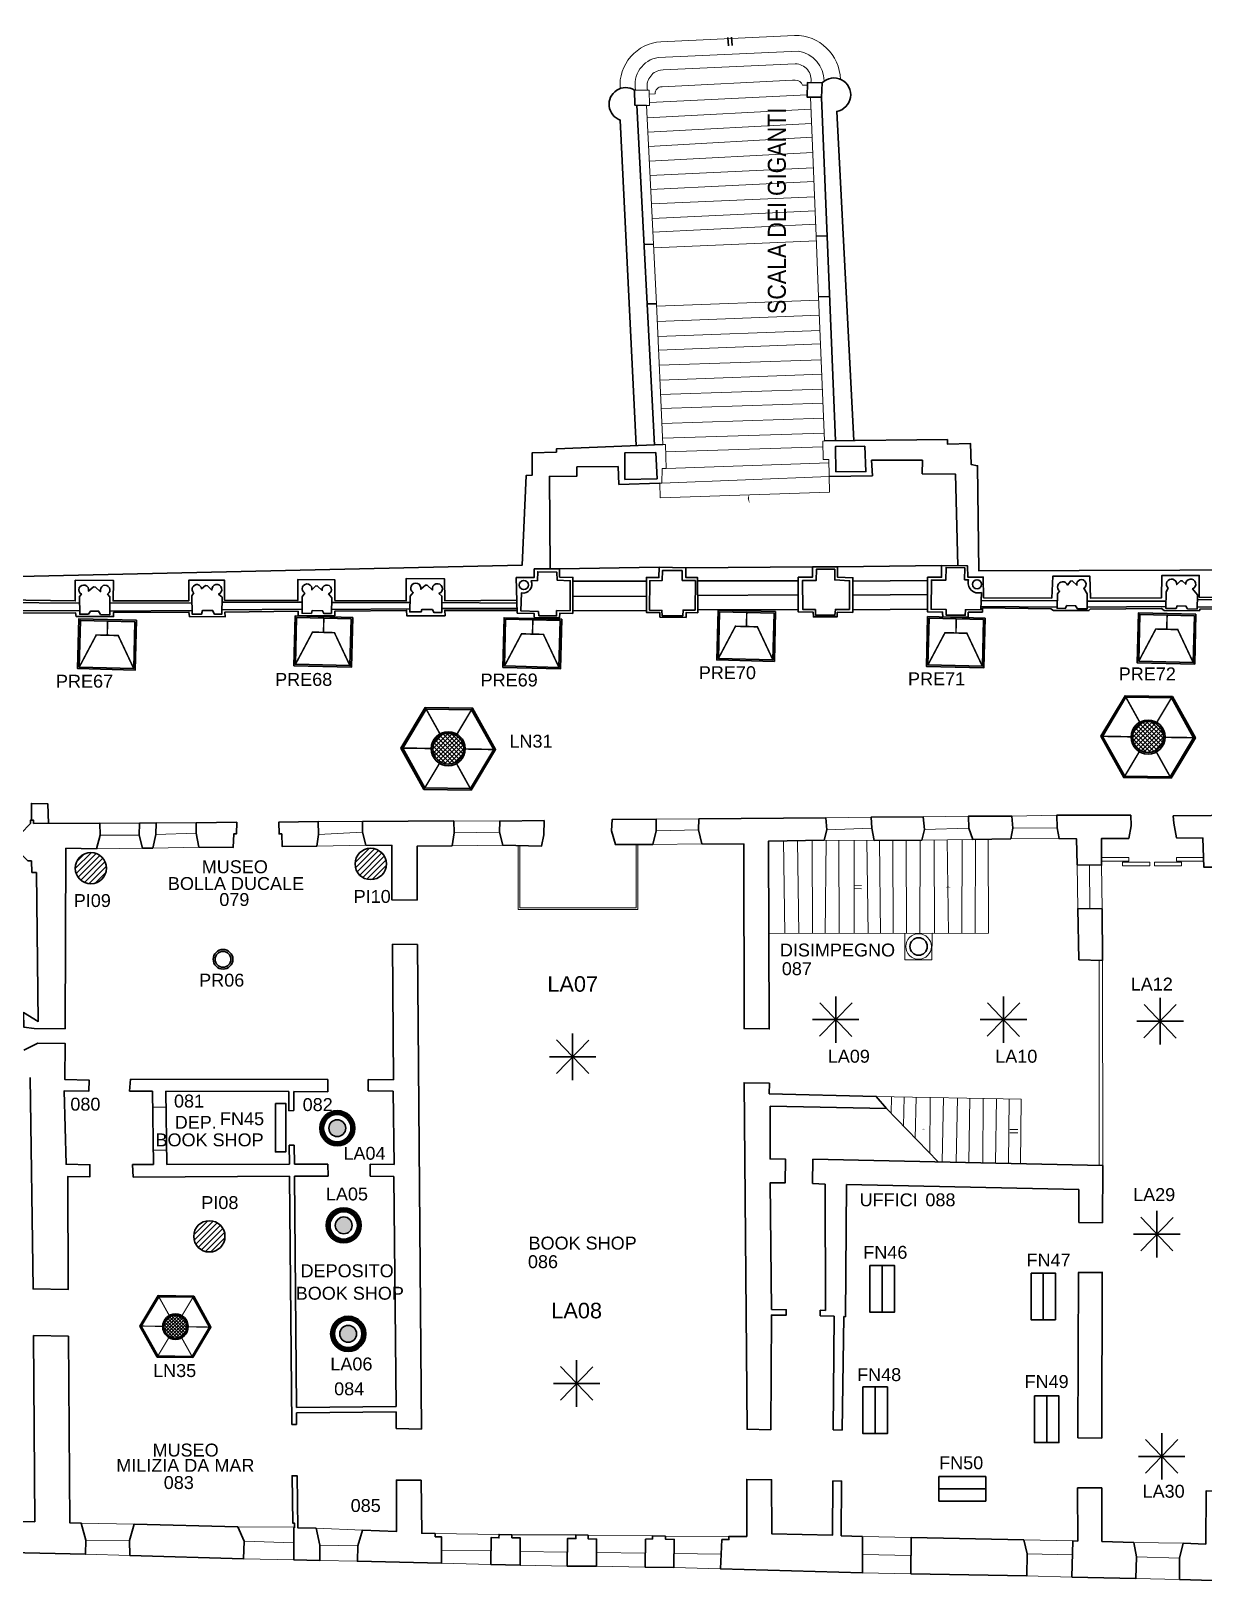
# Model space of a CAD drawing. Header units: millimetres. Extents: x 195 to 76808, y -2861 to 4318.
# Drawn here: x 21039 to 22402, y 356 to 2159 of the extents above; entities that cross this region are included whole.
import ezdxf
from ezdxf.enums import TextEntityAlignment as Align

# ---------------------------------------------------------------- set-up
doc = ezdxf.new("R2010")
doc.units = ezdxf.units.MM
for name, color, linetype, lineweight in [('_sottile', 253, 'Continuous', 5), ('LAMPADINE', 30, 'Continuous', 30), ('muri', 7, 'Continuous', 9), ('num.vani', 66, 'Continuous', 9)]:
    doc.layers.add(name, color=color, linetype=linetype, lineweight=lineweight)
doc.styles.add('ducale_200', font='ARIAL.TTF', dxfattribs={"height": 1})
doc.styles.get("Standard").update_dxf_attribs({"font": 'ARIAL.TTF'})

# ---------------------------------------------------------------- blocks, each defined once
blk = doc.blocks.new('rea')
h = blk.add_hatch(color=256)
h.paths.add_polyline_path([(867, 1810), (867, 1109), (266, 1109), (266, 1810)], flags=16)
h.paths.add_polyline_path([(887, 1830), (887, 1089), (246, 1089), (246, 1830)])
for points in [[(887, 1830), (887, 1089), (246, 1089), (246, 1830)], [(867, 1810), (867, 1109), (266, 1109), (266, 1810)]]:
    blk.add_lwpolyline(points, close=True)
at = {"const_width": 20}
for points in [[(266, 1810), (685, 1600), (685, 1318), (266, 1109)], [(867, 1459), (685, 1459)]]:
    blk.add_lwpolyline(points, dxfattribs=at)
blk = doc.blocks.new('PIANTANA')
at = {"lineweight": 0}
h = blk.add_hatch(dxfattribs=at)
h.set_pattern_fill('ANSI31', color=256, scale=600, style=0)
h.set_pattern_definition([(45, (37136.21, 23067.97), (-53.03301, 53.03301), [])])
edge = h.paths.add_edge_path()
edge.add_arc((14258, -2729), 291, 0, 360)
blk.add_circle((14258, -2729), 291)
blk = doc.blocks.new('FB')
h = blk.add_hatch(color=256)
edge = h.paths.add_edge_path(flags=16)
edge.add_arc((323.34, 430.98), 1.01, 0, 360)
edge = h.paths.add_edge_path()
edge.add_arc((323.34, 430.98), 1.27, 0, 360)
for radius in [1.27, 1.01]:
    blk.add_circle((323.34, 430.98), radius)
blk = doc.blocks.new('sospensione normale')
h = blk.add_hatch(color=256)
h.paths.add_polyline_path([(24193.1, 756.4, 1), (24171.9, 756.4, 1)], flags=16)
h.paths.add_polyline_path([(24176, 756.4, -1), (24189, 756.4, -1)], flags=0)
h.paths.add_polyline_path([(24195.1, 756.4, 1), (24169.9, 756.4, 1)])
for radius in [13.6, 12.6, 11.6, 10.6, 6.52]:
    blk.add_circle((24182.5, 756.4), radius)

msp = doc.modelspace()

# ---------------------------------------------------------------- hatches: boundary and pattern name
at = {"layer": 'LAMPADINE'}
h = msp.add_hatch(color=256, dxfattribs=at)
h.paths.add_polyline_path([(21549.4, 1278.4), (21576.6, 1323.8), (21550.8, 1370), (21497.9, 1370.8), (21470.8, 1325.4), (21496.5, 1279.2)], flags=16)
h.paths.add_polyline_path([(21550.4, 1276.5), (21578.6, 1323.7), (21551.9, 1371.8), (21496.9, 1372.6), (21468.7, 1325.4), (21495.4, 1277.4)])
h = msp.add_hatch(color=256, dxfattribs=at)
h.paths.add_polyline_path([(22363, 1292), (22390.2, 1337.4), (22364.4, 1383.6), (22311.5, 1384.4), (22284.4, 1339), (22310.1, 1292.8)], flags=16)
h.paths.add_polyline_path([(22364, 1290.2), (22392.3, 1337.4), (22365.5, 1385.4), (22310.5, 1386.3), (22282.3, 1339.1), (22309.1, 1291)])
at = {"layer": 'LAMPADINE', "linetype": 'Continuous'}
h = msp.add_hatch(color=256, dxfattribs=at)
h.paths.add_polyline_path([(22317.5, 1338.2, 1), (22357.1, 1338.2, 1)])
h.paths.add_polyline_path([(22319.3, 1338.2, -1), (22355.2, 1338.2, -1)], flags=16)
h = msp.add_hatch(dxfattribs=at)
h.set_pattern_fill('ANSI37', color=256, scale=29.043565, style=0)
h.set_pattern_definition([(45, (19684.5336, -1070.7754), (-2.5671127, 2.5671127), []), (135, (19684.5336, -1070.7754), (-2.5671127, -2.5671127), [])])
edge = h.paths.add_edge_path()
edge.add_arc((22337.3, 1338.2), 17.9, 0, 360)
h = msp.add_hatch(color=256, dxfattribs=at)
h.paths.add_polyline_path([(21503.9, 1324.6, 1), (21543.4, 1324.6, 1)])
h.paths.add_polyline_path([(21505.7, 1324.6, -1), (21541.6, 1324.6, -1)], flags=16)
h = msp.add_hatch(dxfattribs=at)
h.set_pattern_fill('ANSI37', color=256, scale=29.043565, style=0)
h.set_pattern_definition([(45, (18870.918, -1084.416), (-2.5671127, 2.5671127), []), (135, (18870.918, -1084.416), (-2.5671127, -2.5671127), [])])
edge = h.paths.add_edge_path()
edge.add_arc((21523.7, 1324.6), 17.9, 0, 360)
at = {"layer": 'LAMPADINE'}
h = msp.add_hatch(color=256, dxfattribs=at)
h.paths.add_polyline_path([(21225.8, 618.2), (21246.2, 652.2), (21226.9, 686.9), (21187.2, 687.5), (21166.8, 653.5), (21186.1, 618.8)], flags=16)
h.paths.add_polyline_path([(21226.6, 616.8), (21247.7, 652.2), (21227.7, 688.2), (21186.4, 688.9), (21165.2, 653.5), (21185.3, 617.4)])
at = {"layer": 'LAMPADINE', "linetype": 'Continuous'}
h = msp.add_hatch(color=256, dxfattribs=at)
h.paths.add_polyline_path([(21221.3, 652.8, 1), (21191.6, 652.8, 1)])
h.paths.add_polyline_path([(21193, 652.8, -1), (21219.9, 652.8, -1)], flags=16)
h = msp.add_hatch(dxfattribs=at)
h.set_pattern_fill('ANSI37', color=256, scale=21.782673, style=0)
h.set_pattern_definition([(45, (19216.935, -1153.9023), (-1.9253345, 1.9253345), []), (135, (19216.935, -1153.9023), (-1.9253345, -1.9253345), [])])
edge = h.paths.add_edge_path()
edge.add_arc((21206.5, 652.8), 13.4, 0, 360)

# ---------------------------------------------------------------- linework, layer by layer
at = {"layer": '_sottile'}
for p, q in [((21604.8, 1212), (21604.8, 1137.7)), ((21606.8, 1212), (21606.8, 1139.7)), ((21742.2, 1139.7), (21742.2, 1213.2)), ((21744.2, 1137.7), (21744.2, 1213.2)), ((22283.3, 1198), (22314.8, 1198)), ((22283.3, 1194), (22314.8, 1194)), ((22307.7, 1192.6), (22307.7, 1188.6)), ((22307.7, 1192.6), (22339.2, 1192.6)), ((22314.8, 1198), (22314.8, 1194)), ((22339.2, 1192.6), (22339.2, 1188.6)), ((22344.8, 1192.6), (22344.8, 1188.6)), ((22344.8, 1192.6), (22376.3, 1192.6)), ((22370.5, 1198), (22370.5, 1194)), ((22370.5, 1198), (22401.8, 1198)), ((22370.5, 1194), (22401.8, 1194)), ((22376.3, 1192.6), (22376.3, 1188.6)), ((22307.7, 1188.6), (22339.2, 1188.6)), ((22344.8, 1188.6), (22376.3, 1188.6)), ((21604.8, 1137.7), (21744.2, 1137.7)), ((21606.8, 1139.7), (21742.2, 1139.7)), ((22054.4, 1110), (22086.2, 1110.1)), ((22280.3, 1078.6), (22280.6, 840.3)), ((22284.3, 1078.4), (22284.6, 840.3))]:
    msp.add_line(p, q, dxfattribs=at)
for points in [[(21979.6, 2102.8, 0.40895), (21926.4, 2153.9), (21770.9, 2146.5, 0.419375), (21723.5, 2092)], [(21960.8, 2100.9, 0.358925), (21931, 2135.5), (21767.7, 2128.3), (21767.7, 2128.3, 0.421193), (21741.4, 2090.4)], [(21945.4, 2099, 0.454049), (21927.1, 2120.9), (21773.5, 2113.9), (21770.3, 2113.6, 0.417348), (21755.2, 2090.2)], [(21941.3, 2096.2), (21935.6, 2095.9, 0.370867), (21927.1, 2101.8), (21923.9, 2101.8), (21772.2, 2094, 0.456332), (21764.2, 2086.1), (21757.4, 2085.7)]]:
    msp.add_lwpolyline(points, format="xyb", dxfattribs=at)
for points in [[(21944.7, 2081.9), (21951.5, 1920.3), (21954.3, 1850.2), (21961, 1682.5), (21959, 1682.1), (21959.4, 1660.9), (21966.3, 1660.8), (21966.8, 1622.9), (21770.2, 1616.3), (21769.6, 1633.4), (21772.1, 1633.4), (21772.4, 1650.5), (21776.9, 1650.4), (21776.2, 1678.1), (21773.3, 1678.1), (21765.7, 1841.9), (21762.1, 1911.1), (21754.1, 2072.4), (21757.7, 2072.3), (21757.2, 2090.2), (21740.1, 2090.4)], [(21941.1, 2084.9), (21757.6, 2076)], [(21945.2, 2068.1), (21754.8, 2058.1)], [(21946, 2051.4), (21755.6, 2041.4)], [(21946.6, 2035.5), (21756.4, 2024.7)], [(21947.4, 2017.6), (21757.3, 2007.6)], [(21948.1, 2000.1), (21758.1, 1990.9)], [(21948.8, 1984.2), (21758.9, 1974.6)], [(21949.5, 1966.3), (21759.8, 1957.9)], [(21950.2, 1950), (21760.6, 1941.2)], [(21950.9, 1934.5), (21761.4, 1925.3)], [(21951.7, 1915), (21762.3, 1907)], [(21954.5, 1846.2), (21765.9, 1839)], [(21955.2, 1828.7), (21766.7, 1821.1)], [(21955.9, 1810.7), (21767.5, 1804)], [(21956.5, 1795.3), (21768.2, 1788.1)], [(21957.2, 1776.9), (21769, 1770.6)], [(21957.9, 1760.2), (21769.9, 1753.1)], [(21958.6, 1742.7), (21770.6, 1736.4)], [(21959.2, 1726.4), (21771.4, 1720.1)], [(21959.9, 1708.9), (21772.2, 1702.6)], [(21960.6, 1691.4), (21773, 1685.5)], [(21959.1, 1675.6), (21776.4, 1669.9)], [(21966.6, 1640.9), (21772.1, 1633.4)], [(21966.4, 1657.1), (21776.9, 1650.4)], [(21962.8, 1244.2), (22015.3, 1244.9)], [(22128.5, 1246.1), (22076, 1245.4)], [(22231.4, 1247.4), (22178.9, 1246.4)], [(21118.4, 1238), (21164.7, 1237.9)], [(21183.6, 1225), (21230.5, 1226.6)], [(21183.9, 1238.4), (21230.7, 1238.4)], [(21372.3, 1239.9), (21424, 1240.1)], [(21372.8, 1224.8), (21423.8, 1227.5)], [(21530.2, 1240.7), (21583.5, 1240.5)], [(21583.3, 1227.5), (21530.4, 1226.8)], [(21814.8, 1230.2), (21765.2, 1229.1)], [(21765.4, 1242.9), (21815.1, 1243.2)], [(22016.3, 1232.2), (21963.8, 1230.3)], [(22129, 1232.2), (22077.3, 1230.7)], [(22179.9, 1232.1), (22231.6, 1232.8)], [(21114.6, 1208.3), (21168.3, 1209)], [(21164.5, 1224.1), (21118.9, 1224.1)], [(21233.8, 1210.2), (21180.1, 1209.2)], [(21371, 1211.4), (21428, 1212.4)], [(21528.1, 1211.8), (21587.1, 1212.4)], [(21761.6, 1213.3), (21818.6, 1213.9)], [(22151.2, 1219.2), (22151.6, 1110.1), (21896.1, 1109.9)], [(21914.8, 1109.9), (21913.5, 1217.8)], [(21931.1, 1109.9), (21929.8, 1217.5)], [(21947.3, 1110), (21946.9, 1218)], [(22018.9, 1217.9), (21960.7, 1218.2)], [(21962, 1110), (21963.1, 1218.2)], [(21978.3, 1110), (21977.8, 1218.1)], [(21995.4, 1110), (21995.7, 1218)], [(22011.7, 1110), (22010.3, 1218)], [(22026.3, 1110), (22025, 1217.4)], [(22040.9, 1110), (22040.4, 1217.1)], [(22056.4, 1110.1), (22055.9, 1217.7)], [(22071.9, 1110.1), (22072.2, 1218.2)], [(22133.7, 1219.1), (22074.2, 1218.2)], [(22089, 1110.1), (22088.5, 1218.4)], [(22105.2, 1110.1), (22103.9, 1218.6)], [(22120.7, 1110.1), (22121, 1218.9)], [(22136.2, 1110.1), (22136.5, 1218.7)], [(22233.8, 1220.1), (22177.6, 1219.9)], [(22254.7, 1189.7), (22255.7, 1138.8)], [(22269, 1189.4), (22269.7, 1138.5)], [(22283.3, 1189.1), (22283.8, 1138.3)], [(22086.2, 1110.1), (22086, 1079.3), (22054.6, 1079.1), (22054.4, 1110)], [(22189.1, 842.3), (22189.6, 917.4), (22021.2, 920.5)], [(22039.1, 920.1), (22038.8, 900.6)], [(22053.8, 919.9), (22053.1, 885.7)], [(22067.6, 919.6), (22066.7, 871.6)], [(22033.2, 906.4), (22093.1, 844.3)], [(22083.9, 919.3), (22083.5, 854.2)], [(22099.3, 919), (22098, 844.2)], [(22115.6, 918.7), (22114.2, 843.9)], [(22130.2, 918.5), (22128.9, 843.6)], [(22145.7, 918.2), (22145.1, 843.2)], [(22161.2, 917.9), (22159.8, 842.9)], [(22175.8, 917.6), (22175.2, 842.6)], [(21158.5, 423), (21096.7, 424.5)], [(21278.9, 420), (21344.8, 419.5)], [(21424.1, 416.2), (21370, 418.4)], [(21102.4, 404.5), (21152.9, 404)], [(21286.3, 403.2), (21344, 401.3)], [(21374.5, 398.7), (21418.5, 397.9)], [(21508.6, 412.2), (21582.7, 411.2)], [(21597.7, 410.6), (21672, 410.8)], [(21686.4, 410.2), (21761.3, 409.6)], [(21850, 408.8), (21776.3, 409.3)], [(22005.4, 408.8), (22062, 407.8)], [(22249.9, 403.6), (22192.9, 405)], [(22378, 400.9), (22320.6, 401.9)], [(21153.4, 386.9), (21102.1, 388.2)], [(21344.1, 381.8), (21285.5, 382.9)], [(21418.1, 380), (21374.2, 380.8)], [(21573.4, 392.1), (21515.8, 393.1)], [(21662.1, 390.5), (21607.3, 391.3)], [(21752.8, 389.4), (21696, 390.1)], [(21841.1, 388.2), (21786.1, 389)], [(22005.2, 387.7), (22061.8, 386.7)], [(22196.7, 388.7), (22249.4, 387.5)], [(22374, 383.8), (22324, 385.2)], [(21573.1, 376.4), (21515.8, 377.9)], [(21661.8, 374.4), (21607.3, 375.4)], [(21752.5, 373.2), (21695.9, 374.2)], [(21840.3, 371.2), (21785.8, 372.6)], [(22005.1, 366.5), (22061.6, 365.5)], [(22196.2, 363.1), (22248.7, 361.7)], [(22374, 359), (22323.1, 359.9)]]:
    msp.add_lwpolyline(points, dxfattribs=at)
msp.add_circle((22070.5, 1094.7), 14.9, dxfattribs=at)
at = {"layer": 'LAMPADINE'}
for p, q in [((21955.3, 990.3), (21993.1, 1029.1)), ((21992.8, 990.1), (21955.5, 1029.3)), ((21974.2, 982.6), (21974.2, 1036.7)), ((22150.4, 990.3), (22188.1, 1029.1)), ((22187.9, 990.1), (22150.6, 1029.3)), ((22169.2, 982.6), (22169.2, 1036.7)), ((22351.3, 980.8), (22351.3, 1034.9)), ((22332.4, 988.5), (22370.1, 1027.2)), ((22369.9, 988.2), (22332.6, 1027.4)), ((21668.3, 939.4), (21668.3, 993.5)), ((21947.1, 1009.7), (22001.2, 1009.7)), ((22142.2, 1009.7), (22196.3, 1009.7)), ((22324.2, 1007.8), (22378.3, 1007.8)), ((21649.4, 947.1), (21687.2, 985.8)), ((21687, 946.9), (21649.7, 986.1)), ((21641.3, 966.5), (21695.4, 966.5)), ((22328.7, 741), (22366.5, 779.8)), ((22366.2, 740.8), (22328.9, 780)), ((22347.6, 733.3), (22347.6, 787.5)), ((22320.5, 760.4), (22374.6, 760.4)), ((21672.9, 559.7), (21672.9, 613.8)), ((21654.1, 567.4), (21691.8, 606.2)), ((21691.6, 567.2), (21654.3, 606.4)), ((21645.9, 586.8), (21700, 586.8)), ((22353.1, 474.9), (22353.1, 529)), ((22334.2, 482.6), (22372, 521.4)), ((22371.8, 482.4), (22334.4, 521.6)), ((22326, 502), (22380.2, 502))]:
    msp.add_line(p, q, dxfattribs=at)
for points in [[(21550.4, 1276.5), (21578.6, 1323.7), (21551.9, 1371.8), (21496.9, 1372.6), (21468.7, 1325.4), (21495.4, 1277.4)], [(21549.4, 1278.4), (21576.6, 1323.8), (21550.8, 1370), (21497.9, 1370.8), (21470.8, 1325.4), (21496.5, 1279.2)], [(22364, 1290.2), (22392.3, 1337.4), (22365.5, 1385.4), (22310.5, 1386.3), (22282.3, 1339.1), (22309.1, 1291)], [(22363, 1292), (22390.2, 1337.4), (22364.4, 1383.6), (22311.5, 1384.4), (22284.4, 1339), (22310.1, 1292.8)], [(21322.7, 912.3), (21334.7, 912.3), (21334.7, 855.9), (21322.7, 855.9)], [(22013.9, 723.9), (22028.1, 723.9), (22028.1, 669.6), (22013.9, 669.6)], [(22028.1, 723.9), (22042.4, 723.9), (22042.4, 669.6), (22028.1, 669.6)], [(22201.2, 715.1), (22215.4, 715.1), (22215.4, 660.7), (22201.2, 660.7)], [(22215.4, 715.1), (22229.6, 715.1), (22229.6, 660.7), (22215.4, 660.7)], [(21226.6, 616.8), (21247.7, 652.2), (21227.7, 688.2), (21186.4, 688.9), (21165.2, 653.5), (21185.3, 617.4)], [(21225.8, 618.2), (21246.2, 652.2), (21226.9, 686.9), (21187.2, 687.5), (21166.8, 653.5), (21186.1, 618.8)], [(22005.8, 582.7), (22020.1, 582.7), (22020.1, 528.4), (22005.8, 528.4)], [(22020.1, 582.7), (22034.3, 582.7), (22034.3, 528.4), (22020.1, 528.4)], [(22205.2, 572.3), (22219.4, 572.3), (22219.4, 517.9), (22205.2, 517.9)], [(22219.4, 572.3), (22233.7, 572.3), (22233.7, 517.9), (22219.4, 517.9)], [(22148.6, 478.5), (22148.6, 464.3), (22094.2, 464.3), (22094.2, 478.5)], [(22148.6, 464.3), (22148.6, 450), (22094.2, 450), (22094.2, 464.3)]]:
    msp.add_lwpolyline(points, close=True, dxfattribs=at)
for points, const_width in [([(21496.9, 1372.6), (21514, 1341.9)], 1.81), ([(21551.9, 1371.8), (21533.8, 1341.6)], 1.81), ([(22310.5, 1386.3), (22327.6, 1355.5)], 1.81), ([(22365.5, 1385.4), (22347.4, 1355.2)], 1.81), ([(22282.3, 1339.1), (22317.5, 1338.5)], 1.81), ([(22357.1, 1337.9), (22392.3, 1337.4)], 1.81), ([(21468.7, 1325.4), (21503.9, 1324.9)], 1.81), ([(21543.4, 1324.3), (21578.6, 1323.7)], 1.81), ([(22327.1, 1321.2), (22309.1, 1291)], 1.81), ([(22346.9, 1320.9), (22364, 1290.2)], 1.81), ([(21513.5, 1307.6), (21495.4, 1277.4)], 1.81), ([(21533.3, 1307.3), (21550.4, 1276.5)], 1.81), ([(21186.4, 688.9), (21199.3, 665.8)], 1.36), ([(21227.7, 688.2), (21214.1, 665.6)], 1.36), ([(21165.2, 653.5), (21191.6, 653.1)], 1.36), ([(21221.3, 652.6), (21247.7, 652.2)], 1.36), ([(21198.9, 640.1), (21185.3, 617.4)], 1.36), ([(21213.7, 639.9), (21226.6, 616.8)], 1.36)]:
    msp.add_lwpolyline(points, dxfattribs=dict(at, const_width=const_width))
at = {"layer": 'LAMPADINE', "linetype": 'Continuous'}
for centre, radius in [((22337.3, 1338.2), 19.8), ((22337.3, 1338.2), 17.9), ((21523.7, 1324.6), 19.8), ((21523.7, 1324.6), 17.9), ((21206.5, 652.8), 14.8), ((21206.5, 652.8), 13.4)]:
    msp.add_circle(centre, radius, dxfattribs=at)
at = {"layer": 'muri', "linetype": 'ByBlock', "lineweight": 30}
for p, q in [((22255.7, 1138.8), (22283.8, 1138.3)), ((22256.9, 1079.3), (22255.7, 1138.8)), ((22283.8, 1138.3), (22284.3, 1078.4)), ((21458.8, 1097.5), (21488.1, 1097)), ((21460, 939.6), (21458.8, 1097.5)), ((21488.1, 1097), (21492.5, 533.7)), ((22284.3, 1078.4), (22256.9, 1079.3)), ((21154.1, 940.3), (21153, 926.5)), ((21383.5, 940.2), (21154.1, 940.3)), ((21383.7, 925.9), (21383.5, 940.2)), ((21430.5, 927.1), (21430.7, 940.1)), ((21430.7, 940.1), (21460, 939.6)), ((21180, 926.4), (21153, 926.5)), ((21180.9, 841.4), (21180, 926.4)), ((21338.3, 926), (21195.4, 926.4)), ((21195.4, 926.4), (21196.3, 841.4)), ((21338.5, 903.8), (21338.3, 926)), ((21344, 926), (21344.2, 903.9)), ((21383.7, 925.9), (21344, 926)), ((21459.8, 926.6), (21430.5, 927.1)), ((21460.7, 841.1), (21459.8, 926.6)), ((21338.5, 903.8), (21344.2, 903.9)), ((21338.9, 863.8), (21344.6, 863.9)), ((21339.1, 841.6), (21338.9, 863.8)), ((21344.6, 863.9), (21344.8, 841.6)), ((21156.7, 841.3), (21180.9, 841.4)), ((21157.3, 826.7), (21156.7, 841.3)), ((21196.3, 841.4), (21339.1, 841.6)), ((21344.8, 841.6), (21383.8, 841.7)), ((21383.8, 841.7), (21383.9, 827.9)), ((21432.8, 827.8), (21433, 841.6)), ((21433, 841.6), (21460.7, 841.1)), ((21947.5, 847.3), (21947, 819.3)), ((22284.6, 840.3), (21947.5, 847.3)), ((22284.4, 773.4), (22284.6, 840.3)), ((21339.2, 827.9), (21157.3, 826.7)), ((21341.7, 538.9), (21339.2, 827.9)), ((21383.9, 827.9), (21344.9, 827.8)), ((21344.9, 827.8), (21347.2, 558.7)), ((21460.4, 827.3), (21432.8, 827.8)), ((21463, 559.8), (21460.4, 827.3)), ((21947, 819.3), (21962, 818.6)), ((21962, 818.6), (21962.2, 671.7)), ((21985.6, 664.3), (21986.8, 818.1)), ((21986.8, 818.1), (22256.9, 812.4)), ((22256.9, 812.4), (22256.7, 773.9)), ((22256.7, 773.9), (22284.4, 773.4)), ((22256.5, 715.8), (22255.7, 523.5)), ((22256.1, 715.8), (22284.6, 715.6)), ((22283.4, 523), (22284.1, 715.6)), ((21956.1, 671.8), (21956, 665.3)), ((21962.2, 671.7), (21956.1, 671.8)), ((21956, 665.3), (21972.2, 665)), ((21972.2, 665), (21971, 532.8)), ((21981.6, 532.6), (21983.6, 664.4)), ((21983.6, 664.4), (21985.6, 664.3)), ((21347.2, 558.7), (21463, 559.8)), ((21463.1, 553.8), (21347.3, 552.7)), ((21347.3, 552.7), (21347.4, 539.2)), ((21463.3, 534.3), (21463.1, 553.8)), ((21347.4, 539.2), (21341.7, 538.9)), ((21492.5, 533.7), (21463.3, 534.3)), ((21971, 532.8), (21981.6, 532.6)), ((22255.7, 523.5), (22283.4, 523)), ((22283.4, 523), (22283.4, 523)), ((22255.6, 403.5), (22255.1, 465.3)), ((22255.1, 465.3), (22283.5, 465.2)), ((22283.5, 465.2), (22283.6, 403)), ((22248.7, 361.7), (22249.9, 403.6)), ((22249.9, 403.6), (22255.6, 403.5)), ((22283.6, 403), (22320.6, 401.9)), ((22320.6, 401.9), (22324, 385.2)), ((22324, 385.2), (22323.1, 359.9)), ((22323.1, 359.9), (22248.7, 361.7))]:
    msp.add_line(p, q, dxfattribs=at)
at = {"layer": 'muri'}
for p, q in [((21180.2, 907.8), (21195.6, 907.8)), ((21180.7, 857.8), (21196.1, 857.8))]:
    msp.add_line(p, q, dxfattribs=at)
at = {"layer": 'muri', "linetype": 'ByBlock', "lineweight": 30}
for points in [[(21773.3, 1678.1), (21649.5, 1673.1), (21649.5, 1669.4), (21621.4, 1668.7), (21621.3, 1642.7), (21614.4, 1642.4), (21609.7, 1538.2), (19304.8, 1486.2), (19247.4, 3140.9), (21528.4, 3176.3), (21543.1, 2625.8)], [(21849.5, 2141.7), (21848.8, 2151.4)], [(21853.6, 2142), (21852.9, 2151.7)], [(21958.3, 2098.8), (21941.3, 2099.1), (21941.1, 2081.9), (21957.7, 2081.9)], [(21958.3, 2098.8), (21957.7, 2081.6), (21974, 1682.6)], [(21754.1, 2072.4), (21740.5, 2072.8), (21740.5, 2072.8), (21740.1, 2090.4)], [(21763.6, 1677.7), (21743.1, 2072.6)], [(21951.5, 1920.3), (21964.2, 1920.9)], [(21751.5, 1910.9), (21762.1, 1911.1)], [(21765.7, 1841.9), (21755.1, 1841.8)], [(21967.3, 1850), (21954.3, 1850.2)], [(22491, 1532.5), (22140.6, 1531.4), (22139.1, 1653.6), (22131.8, 1654.9), (22131, 1679.4), (22104.2, 1678.6), (22104.1, 1684.1), (22104.1, 1684.1), (21961, 1682.5)], [(21765.1, 1669), (21766.5, 1638.5), (21729.1, 1637.6), (21728.8, 1668.6), (21765.1, 1669)], [(22116.2, 1537.4), (22113.3, 1643.9), (22074.7, 1644.2), (22074.9, 1660), (22015.9, 1659.9), (22016.8, 1642), (21966.6, 1640.9)], [(22008.1, 1676.3), (22009.2, 1646.8), (21974.3, 1646.7), (21973.9, 1676.1), (22008.1, 1676.3)], [(21769.6, 1633.4), (21722, 1631.9), (21721.2, 1652.6), (21673.2, 1652.3), (21673, 1641.3), (21641.2, 1641.1), (21642.1, 1533.6)], [(21668.7, 1481.9), (21668.7, 1523.7), (21653.2, 1524.1), (21653.1, 1533.6), (21623.7, 1533.6), (21623.6, 1523.7), (21602.8, 1523.5), (21603.8, 1482.4), (21623.4, 1481.9), (21623.7, 1477.1), (21653.2, 1476.9), (21653.3, 1482.2), (21668.7, 1481.9)], [(21768.7, 1535.5), (21653.1, 1533.6)], [(21814, 1482.6), (21813.5, 1523.5), (21799.8, 1523.8), (21799.9, 1535.1), (21768.7, 1535.5), (21768.6, 1523.6), (21754.1, 1523.7), (21754.1, 1483), (21769.7, 1482.9), (21769.8, 1477.7), (21800.1, 1477.3), (21800.2, 1482.9), (21814, 1482.6)], [(21947.2, 1536.1), (21799.9, 1535.1)], [(21993.9, 1482.9), (21994.1, 1523.4), (21976.3, 1524), (21976.3, 1536.2), (21947.2, 1536.1), (21947, 1524), (21930.6, 1523.9), (21930.5, 1483.6), (21948, 1483.2), (21948.3, 1477.9), (21975.7, 1477.8), (21976, 1483.2), (21993.9, 1482.9)], [(21990.3, 1486.5), (21990.2, 1519.8), (21973.1, 1520.8), (21973.1, 1533.2), (21951.8, 1533.4), (21951.3, 1520.1), (21935.7, 1520.2), (21935.9, 1486.5), (21950.5, 1486.3), (21950.7, 1479.7), (21973.2, 1479.7), (21973.7, 1486.6), (21990.3, 1486.5)], [(22097.1, 1537.6), (21976.3, 1536.2)], [(22478.5, 1499.7), (22396.8, 1500.8), (22396.8, 1526), (22353.3, 1526), (22352.8, 1500), (22270.2, 1499.8), (22269.7, 1525.2), (22226.4, 1525.1), (22225.4, 1499.8), (22146.1, 1500.1), (22145.7, 1524.1), (22127.8, 1524), (22127.2, 1537.3), (22097.1, 1537.6), (22097.2, 1523.9), (22081, 1523.9), (22081, 1483.7), (22098.3, 1483.4), (22098.5, 1477.7), (22128.2, 1477.9), (22128.2, 1483.3), (22144.7, 1483.4), (22144.8, 1488.3), (22224.1, 1487.4), (22227.3, 1485.3), (22268.5, 1485.3), (22270, 1486.8), (22353, 1487.6), (22355.9, 1485.5), (22396.5, 1484.9), (22397.7, 1486.9), (22482.2, 1487.1)], [(21603.4, 1497.3), (21519.8, 1496.4), (21519.4, 1522), (21474.7, 1522.4), (21474.6, 1496.4), (21392, 1497.1), (21391.7, 1521.1), (21348.9, 1521.5), (21348.9, 1497), (21263.5, 1497.4), (21263.5, 1520.6), (21222, 1520.5), (21221.9, 1496.5), (21134, 1496.5), (21134.5, 1520.1), (21090.1, 1520.5), (21090.1, 1496.5), (21003.9, 1497.6)], [(21754.1, 1519.4), (21668.7, 1519.3)], [(21810.8, 1485.8), (21811, 1520), (21795.7, 1520.3), (21795.5, 1531.8), (21772.7, 1531.8), (21772.2, 1520), (21757.9, 1519.9), (21757.5, 1485.8), (21772.1, 1485.4), (21772.2, 1479.2), (21796.4, 1479.2), (21796.6, 1485.8), (21810.8, 1485.8)], [(21930.6, 1519.9), (21813.6, 1519.9)], [(22081, 1520), (21994, 1519.5)], [(21754.1, 1501.9), (21668.7, 1501.4)], [(21930.6, 1503.6), (21813.8, 1502.8)], [(22081, 1504.1), (21994, 1503.2)], [(22231.7, 1496.9), (22143.3, 1496.7)], [(22482.5, 1497.2), (22394.5, 1498)], [(21095.2, 1485.4), (21000.3, 1485.1)], [(21095.1, 1493.9), (21000.5, 1494.8)], [(21603.7, 1485.5), (21519.6, 1485.4), (21519.9, 1479.3), (21475.5, 1479.3), (21475.2, 1485.4), (21391.8, 1484.5), (21391.7, 1479.2), (21349, 1479.5), (21349.1, 1484.4), (21264, 1483.5), (21264.3, 1477.8), (21222.8, 1478.2), (21222.1, 1483.5), (21134.6, 1483), (21134.5, 1478.2), (21091, 1478.5), (21090.3, 1482.6), (21004.8, 1482.1)], [(21225.7, 1494.4), (21130.2, 1493.7)], [(21225.8, 1485.4), (21130.2, 1484.7)], [(21353.8, 1486.8), (21260.5, 1486)], [(21353.8, 1494.9), (21260.6, 1495)], [(21479, 1487.4), (21388.1, 1486.6)], [(21479.2, 1494.7), (21388.2, 1494.7)], [(21603.6, 1487.5), (21516.1, 1487.5)], [(21603.5, 1494), (21516.2, 1494.8)], [(21754.1, 1485.2), (21668.7, 1485.1)], [(21930.5, 1486.5), (21814, 1486.2)], [(22081, 1487), (21993.9, 1486.1)], [(22231.5, 1489.2), (22143.1, 1489.9)], [(22358, 1490.1), (22266.3, 1489.3)], [(22358.2, 1496.3), (22266.4, 1496)], [(22482.2, 1488.7), (22482.2, 1488.7), (22394.2, 1489.5)], [(21059, 1237.8), (21058.1, 1260.6), (21039, 1261), (21039.1, 1241.4)], [(21962.8, 1244.2), (21963.8, 1230.3), (21960.7, 1218.2), (21896, 1217.3), (21896.9, 998.8), (21867.6, 999.3), (21867.4, 1213.8), (21818.6, 1213.9), (21814.8, 1230.2), (21815.1, 1243.2), (21962.8, 1244.2)], [(22076, 1245.4), (22077.3, 1230.7), (22074.2, 1218.2), (22018.9, 1217.9), (22016.3, 1232.2), (22015.3, 1244.9), (22076, 1245.4)], [(22178.9, 1246.4), (22179.9, 1232.1), (22177.6, 1219.9), (22133.7, 1219.1), (22129, 1232.2), (22128.5, 1246.1), (22178.9, 1246.4)], [(22454.8, 1247.5), (22454.6, 1237.3), (22452, 1226.8), (22426, 1226.4), (22425.8, 1218.7), (22418.5, 1218.4), (22418.3, 1187.1), (22402, 1187), (22401, 1220.8), (22370.5, 1220.9), (22367.2, 1238.1), (22366.5, 1246.6), (22454.8, 1247.5)], [(21118.4, 1238), (21041.5, 1237.7), (21041.5, 1241.4), (21037.9, 1241.5), (21037.8, 1237.8), (21026.6, 1226.2), (21018.5, 1226.4), (21018.5, 1207.6), (21022.2, 1207.6), (21035, 1194.3), (21039, 1194.2), (21039.6, 1180.8), (21044.9, 1180.7), (21047, 1007.7), (21029.7, 1017.8), (21030.2, 1001.1), (21042.4, 999.3), (21078.2, 999), (21079.2, 1209), (21114.6, 1208.3), (21118.9, 1224.1), (21118.4, 1238)], [(21183.9, 1238.4), (21183.6, 1225), (21180.1, 1209.2), (21168.3, 1209), (21164.5, 1224.1), (21164.7, 1237.9), (21183.9, 1238.4)], [(21277.9, 1239.1), (21277.6, 1225.7), (21274.4, 1225.8), (21273.7, 1209.9), (21233.8, 1210.2), (21230.5, 1226.6), (21230.7, 1238.4), (21277.9, 1239.1)], [(21372.3, 1239.9), (21372.8, 1224.8), (21371, 1211.4), (21330.7, 1210.9), (21330.1, 1225.6), (21326.9, 1225.6), (21326.7, 1239.1), (21372.3, 1239.9)], [(21530.2, 1240.7), (21530.4, 1226.8), (21528.1, 1211.8), (21487.4, 1211.3), (21487.4, 1148.7), (21458.1, 1148.8), (21458.1, 1212.3), (21428, 1212.4), (21423.8, 1227.5), (21424, 1240.1), (21530.2, 1240.7)], [(21635.2, 1241.2), (21634.9, 1224.5), (21632.2, 1211.5), (21587.1, 1212.4), (21583.3, 1227.5), (21583.5, 1240.5), (21635.2, 1241.2)], [(21765.4, 1242.9), (21765.2, 1229.1), (21761.6, 1213.3), (21718.1, 1213.2), (21713.5, 1229.2), (21714.2, 1242.2), (21765.4, 1242.9)], [(21037.7, 942.4), (21041, 696.6), (21081.7, 695.8), (21081.2, 827.3), (21106.8, 826.8), (21107.1, 841), (21079.4, 841.5), (21077.3, 927), (21105.8, 926.5), (21106, 939.5), (21078, 940), (21078.3, 981.9), (21046.6, 982.5), (21030.2, 974.3)], [(22033.2, 906.4), (22021.2, 920.5), (21896.8, 923.5), (21897, 935.7), (21867.7, 936.3), (21871, 533.4), (21898.6, 532.9), (21899.4, 666.3), (21916.5, 666), (21916.6, 672.5), (21899.5, 672.8), (21898.1, 820.1), (21915.2, 819.8), (21915.7, 847.5), (21897.8, 847.8), (21898.1, 908.9), (22033.2, 906.4)], [(21082.3, 641.7), (21083.7, 424.8), (21096.7, 424.5), (21102.4, 404.5), (21102.1, 388.2), (21013.4, 390.2), (21014.5, 426.4), (21043, 425.9), (21041.6, 642.4), (21082.3, 641.7)], [(21492.3, 474.3), (21492.8, 412.5), (21508.6, 412.2), (21508.6, 408.5), (21515.9, 408.4), (21515.8, 377.9), (21418.1, 380), (21418.5, 397.9), (21424.1, 416.2), (21463.5, 414.6), (21463.4, 474.4), (21492.3, 474.3)], [(22005.4, 408.8), (22005.1, 366.5), (21840.3, 371.2), (21841.8, 405.3), (21849.9, 405.2), (21850, 408.8), (21870.7, 408.9), (21870.7, 475.2), (21899.6, 474.7), (21899.7, 412), (21970.4, 410.3), (21970.8, 473.4), (21981, 473.2), (21980.6, 409.7), (22005.4, 408.8)], [(22427.1, 461.4), (22427.2, 399.6), (22472.3, 397.5), (22477.3, 381.2), (22476.5, 355.9), (22374, 359), (22374, 383.8), (22378, 400.9), (22404.4, 400), (22404.7, 461.8), (22427.1, 461.4)], [(21278.9, 420), (21286.3, 403.2), (21285.5, 382.9), (21153.4, 386.9), (21152.9, 404), (21158.5, 423), (21278.9, 420)], [(21597.7, 410.6), (21597.7, 407.3), (21607.4, 407.1), (21607.3, 375.4), (21573.1, 376.4), (21573.7, 407.7), (21582.6, 407.2), (21582.7, 411.2), (21597.7, 410.6)], [(21686.4, 410.2), (21686.5, 406), (21696.1, 405.9), (21695.9, 374.2), (21661.8, 374.4), (21662.4, 406.5), (21672.1, 406.4), (21672, 410.8), (21686.4, 410.2)], [(21776.3, 409.3), (21776.3, 405.7), (21786.4, 405.5), (21785.8, 372.6), (21752.5, 373.2), (21753.1, 405.7), (21761.2, 406), (21761.3, 409.6), (21776.3, 409.3)], [(22192.9, 405), (22196.7, 388.7), (22196.2, 363.1), (22061.6, 365.5), (22062, 407.8), (22192.9, 405)]]:
    msp.add_lwpolyline(points, dxfattribs=at)
for points, format in [([(21871.9, 1615.8, 0, 14.4, 0), (21872.5, 1637.7, 0, 0, 0), (21851, 2149.3, 0, 0, 0)], "xyseb"), ([(21742, 1677.1), (21723.6, 2055.4, -1.10784), (21740.1, 2090.4)], "xyb"), ([(21995.2, 1682.9), (21975.3, 2065.5, 1.360126), (21958.3, 2098.8)], "xyb"), ([(21491.7, 1510, 1.940143), (21482.9, 1506.2), (21479.3, 1501.9), (21479, 1483.6), (21492.1, 1483.6), (21493, 1486.6), (21505.3, 1486.5), (21506.9, 1483), (21516.1, 1483.1), (21516.3, 1502), (21512.9, 1505, 2.28971), (21505.3, 1509.1), (21499.2, 1514.6), (21497.1, 1514.9), (21491.7, 1510), (21491.6, 1510.1)], "xyb")]:
    msp.add_lwpolyline(points, format=format, dxfattribs=at)
for points in [[(22143.5, 1506.2, -0.592721), (22128.4, 1521), (22124, 1521.1), (22124.2, 1535), (22102.5, 1535.4), (22102.2, 1520.7), (22085.4, 1520.7), (22085.1, 1486.7), (22102.4, 1486.5), (22102.5, 1480), (22124.8, 1479.7), (22124.9, 1486.1), (22143, 1486.3)], [(21130.2, 1480.3), (21130.3, 1501.2), (21127.6, 1504.3, 2.117566), (21119.5, 1507.2), (21113.6, 1512.3), (21111.2, 1512.7), (21105.3, 1507.8, 2.052167), (21097.1, 1504.3), (21095, 1501.4), (21095.3, 1481), (21105.3, 1480.9), (21107.8, 1484.7), (21117.2, 1484.7), (21119.4, 1480.7)], [(21227.9, 1505.8), (21225.5, 1502.5), (21225.9, 1481.1), (21236.6, 1481), (21238.1, 1485.5), (21249.6, 1485.5), (21251.9, 1481.1), (21260.4, 1480.9), (21260.7, 1500.8), (21256.7, 1504.3, 2.03371), (21248.9, 1509.1), (21243.7, 1513.8), (21241.4, 1514.2), (21236.9, 1510.6, 1.476151)], [(21388, 1482), (21388.3, 1499.9), (21384.5, 1504.6, 2.085474), (21377.2, 1508.7), (21371.8, 1513.7), (21369.7, 1513.8), (21365.1, 1509.2, 2.027335), (21356.9, 1505.5), (21353.8, 1501.3), (21353.8, 1482.2), (21364.5, 1481.9), (21365.5, 1485.4), (21377.5, 1485), (21379, 1482)], [(21665.4, 1485.1), (21665.5, 1519.9), (21650.3, 1520.5), (21650.1, 1529.7), (21627.7, 1530.4), (21627.5, 1520.1), (21619.9, 1519.7, -0.61272), (21608.8, 1505.8), (21608.2, 1484.9), (21628.5, 1484), (21629.1, 1479.2), (21649.6, 1479.1), (21649.7, 1485.2)], [(22266.3, 1487.3), (22266.5, 1504.7), (22262.5, 1511.2, 1.979912), (22254.5, 1514.6), (22249.5, 1519.6), (22247.6, 1519.7), (22243.6, 1514.8, 1.341913), (22234.4, 1507.8), (22231.8, 1504.5), (22231.5, 1487.9), (22241, 1487.8), (22242.9, 1491), (22253, 1490.8), (22255.1, 1487.3)], [(22394.2, 1486.7), (22394.7, 1503.5), (22389.1, 1510.5, 1.874019), (22381, 1515.9), (22377, 1519.9), (22375.1, 1519.9), (22370.7, 1515.5, 1.585366), (22360.6, 1511.2), (22358.5, 1507.2), (22358, 1487.7), (22369.8, 1487.6), (22371.1, 1490.6), (22381.3, 1490.4), (22383.3, 1487.2)]]:
    msp.add_lwpolyline(points, format="xyb", close=True, dxfattribs=at)
for points in [[(22317.3, 1247.5), (22317.5, 1234.9), (22314.8, 1220.3), (22283, 1220.1), (22283.3, 1189.1), (22254.7, 1189.7), (22254.1, 1219.8), (22233.8, 1220.1), (22231.6, 1232.8), (22231.4, 1247.4)], [(21344.8, 418.8), (21344.9, 424.5), (21342.8, 424.5), (21342.2, 479.5), (21347.9, 479.4), (21348.8, 418.7), (21370, 418.4), (21374.5, 398.7), (21374.2, 380.8), (21344.1, 381.8), (21344, 418.8)]]:
    msp.add_lwpolyline(points, close=True, dxfattribs=at)
at = {"layer": 'muri'}
for points in [[(22104.6, 1164.4, 0, 13.6, 0), (22082.4, 1163.7, 0, 0, 0), (21991.7, 1164.1, 0, 0, 0)], [(22076.5, 882.8, 0, 13.6, 0), (22098.6, 881.6, 0, 0, 0), (22189.3, 879.9, 0, 0, 0)]]:
    msp.add_lwpolyline(points, format="xyseb", dxfattribs=at)
for points in [[(21995.1, 1162), (22004.3, 1161.9)], [(21995.2, 1165.9), (22004.3, 1165.8)], [(22185.9, 881.8), (22176.7, 881.8)], [(22185.8, 877.9), (22176.7, 878)]]:
    msp.add_lwpolyline(points, dxfattribs=at)
at = {"layer": 'muri', "linetype": 'ByBlock', "lineweight": 30}
for centre, radius in [((21611.5, 1514.9), 5.36), ((22138.4, 1515.8), 5.29), ((22070.5, 1094.7), 10.1)]:
    msp.add_circle(centre, radius, dxfattribs=at)

# ---------------------------------------------------------------- block references
at = {"layer": 'LAMPADINE', "xscale": -0.09033835601794384, "yscale": 0.09033835601792362, "zscale": 0.0903383560179432, "rotation": 268.5663948652811}
for p in [(21245.3, 1401.3), (21737, 1408.1), (22225.7, 1404.9), (20993.9, 1398), (21488.3, 1399.3), (21980.6, 1400.6)]:
    msp.add_blockref('rea', p, dxfattribs=at)
at = {"layer": 'LAMPADINE'}
for name, p, xscale, yscale, zscale in [('PIANTANA', (20542.4, 1361.2), 0.0625, 0.0625, 0.0625), ('PIANTANA', (20217.1, 1356.3), 0.0625, 0.0625, 0.0625), ('FB', (18340.8, -2813.6), 9.033835601796454, 9.03383560179418, 9.033835601794319), ('sospensione normale', (-14879.1, -251.1), 1.5, 1.5, 1.5), ('PIANTANA', (20354.8, 928.3), 0.0625, 0.0625, 0.0625), ('sospensione normale', (-14871.6, -364.1), 1.5, 1.5, 1.5), ('sospensione normale', (-14866.4, -490.2), 1.5, 1.5, 1.5)]:
    msp.add_blockref(name, p, dxfattribs=dict(at, xscale=xscale, yscale=yscale, zscale=zscale))

# ---------------------------------------------------------------- texts
at = {"layer": 'LAMPADINE', "color": 150, "width": 767, "attachment_point": 1, "line_spacing_factor": 0.75, "style": 'ducale_200'}
for s, insert, char_height in [('PRE67', (21067.6, 1410.6), 15), ('PRE68', (21322.4, 1412.7), 15), ('PRE69', (21561.3, 1412), 15), ('PRE70', (21815, 1420.5), 15), ('PRE71', (22058.2, 1413.4), 15), ('PRE72', (22303.2, 1419.1), 15), ('LN31', (21594.8, 1340.9), 15), ('PI09', (21088.3, 1155.6), 15), ('PI10', (21413.7, 1160.4), 15), ('PR06', (21234.1, 1063.1), 15), ('LA07', (21638.9, 1060.2), 18.07), ('FN45', (21258.3, 902), 15), ('LA04', (21401.8, 861.8), 15), ('LA05', (21381.4, 814.5), 15), ('PI08', (21236.6, 804.5), 15), ('LA08', (21643.5, 680.5), 18.07), ('LA06', (21386.6, 616.9), 15), ('LN35  ', (21180.5, 609.2), 15)]:
    msp.add_mtext(s, dxfattribs=dict(at, insert=insert, char_height=char_height))
at = {"layer": 'LAMPADINE', "color": 150, "char_height": 15, "width": 767, "attachment_point": 1, "style": 'ducale_200'}
for s, insert in [('LA12', (22317.1, 1058.5)), ('LA09', (21964.9, 974.6)), ('LA10', (22159.6, 974.6)), ('LA29', (22319.9, 813.8)), ('FN46', (22006.2, 746.7)), ('FN47 ', (22196, 737.7)), ('FN48', (21999, 604.5)), ('FN49 ', (22193.7, 596.4)), ('FN50', (22094.4, 502)), ('LA30', (22330.9, 468.9))]:
    msp.add_mtext(s, dxfattribs=dict(at, insert=insert))
at = {"layer": 'muri', "linetype": 'ByBlock', "lineweight": 30, "width": 0.85}
msp.add_text('SCALA DEI GIGANTI', height=21, rotation=90, dxfattribs=at).set_placement((21916.2, 1949.9), align=Align.CENTER)
at = {"layer": 'muri', "linetype": 'ByBlock', "lineweight": 30, "style": 'ducale_200'}
for s, p in [('MUSEO', (21275.5, 1179.9)), ('BOLLA DUCALE', (21276.9, 1160.4)), ('DISIMPEGNO', (21976.2, 1083.1)), ('DEP.', (21230.1, 882.8)), ('BOOK SHOP', (21246.2, 862.4)), ('UFFICI', (22035.7, 792.7)), ('BOOK SHOP', (21679.9, 742.4)), ('DEPOSITO', (21406.1, 710.2)), ('BOOK SHOP', (21409.2, 684.1)), ('MUSEO', (21218.3, 501.8)), ('MILIZIA DA MAR', (21218, 484))]:
    msp.add_text(s, height=15, dxfattribs=at).set_placement(p, align=Align.CENTER)
at = {"layer": 'num.vani', "linetype": 'Continuous', "char_height": 15, "width": 1389.35, "attachment_point": 1}
for s, insert in [('{\\fArial|b0|i0|c0|p34;079}', (21257.5, 1156.8)), ('{\\fArial|b0|i0|c0|p34;087}', (21911.5, 1076.4)), ('{\\fArial|b0|i0|c0|p34;080}', (21084.3, 918.9)), ('{\\fArial|b0|i0|c0|p34;088}', (22078.4, 807.7)), ('{\\fArial|b0|i0|c0|p34;086}', (21616.3, 735.8)), ('{\\fArial|b0|i0|c0|p34;083}', (21192.9, 479))]:
    msp.add_mtext(s, dxfattribs=dict(at, insert=insert))
at = {"layer": 'num.vani', "linetype": 'Continuous', "char_height": 15, "width": 1389.35, "attachment_point": 1, "style": 'ducale_200'}
for s, insert in [('{\\fArial|b0|i0|c0|p34;081}', (21204.8, 922.5)), ('{\\fArial|b0|i0|c0|p34;082}', (21354.4, 918.4)), ('{\\fArial|b0|i0|c0|p34;084}', (21391, 588)), ('{\\fArial|b0|i0|c0|p34;085}', (21410.2, 452.3))]:
    msp.add_mtext(s, dxfattribs=dict(at, insert=insert))

doc.saveas('drawing.dxf')
